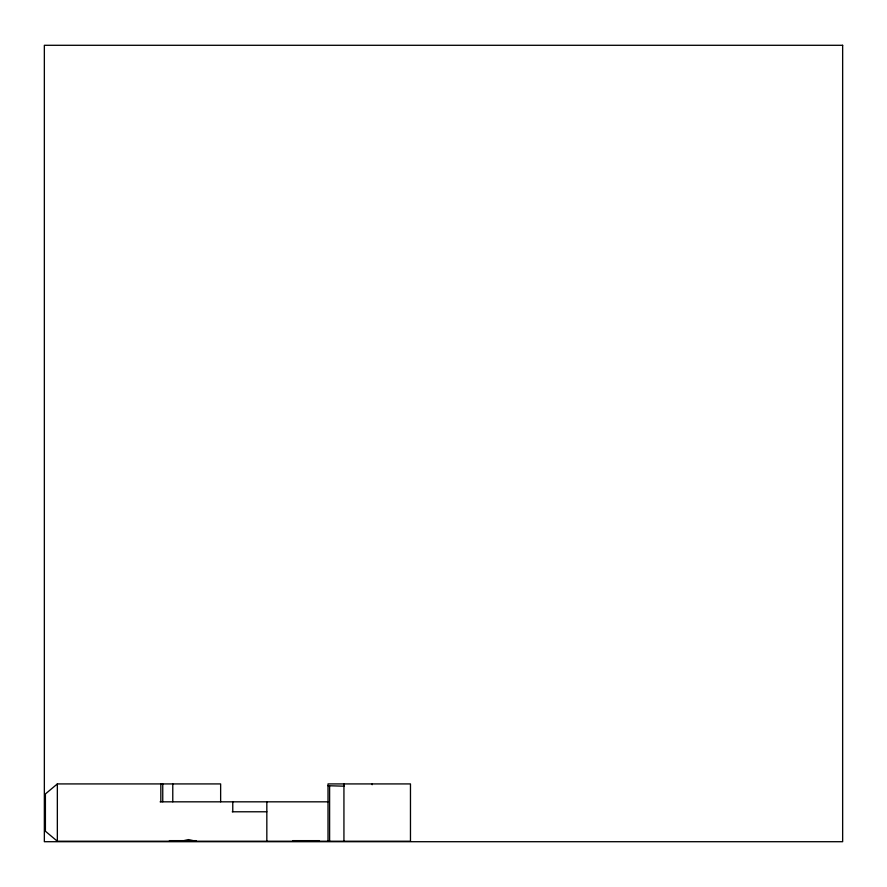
<?xml version="1.0" encoding="UTF-8"?>
<svg xmlns="http://www.w3.org/2000/svg" width="887" height="887" viewBox="0 0 887 887"><rect width="100%" height="100%" fill="white"/><g stroke="black" fill="none" stroke-linecap="round" stroke-linejoin="round"><path stroke-width="1.33" d="M196.06 840.643L196.06 841.231L196.049 840.643L169.395 840.643M220.641 801.826L220.641 783.92L57.345 783.92L45.403 793.943L45.403 831.219L57.345 841.231L410.47 841.231L410.47 783.92L328.013 783.92L328.013 841.231M183.864 840.643L188.487 839.601L193.166 840.643M328.013 785.727L344.422 786.192M160.115 801.826L328.013 801.826M232.25 811.782L266.832 811.782M292.788 840.643L319.453 840.643M182.733 840.643L182.999 841.231L182.999 840.643M185.05 840.643L185.272 841.231L185.261 840.643M187.29 840.643L187.456 841.231L187.456 840.643M194.275 840.643L194.43 841.231L194.408 840.643M372.174 783.92L372.174 784.718M343.934 783.92L343.934 841.231M329.609 786.192L329.609 841.231M266.832 801.826L266.832 841.231M232.771 801.826L232.771 811.782M172.777 783.92L172.777 801.826M162.753 783.92L162.753 801.826M160.835 783.92L160.835 801.826M57.345 783.92L57.345 841.231M195.861 840.643L195.839 841.231L195.883 840.643M842.65 45.292L44.35 45.292L44.35 841.708L842.65 841.708L842.65 45.292M189.508 841.231L189.397 840.643L189.508 841.231M195.34 841.231L195.262 840.643L195.34 841.231"/></g></svg>
